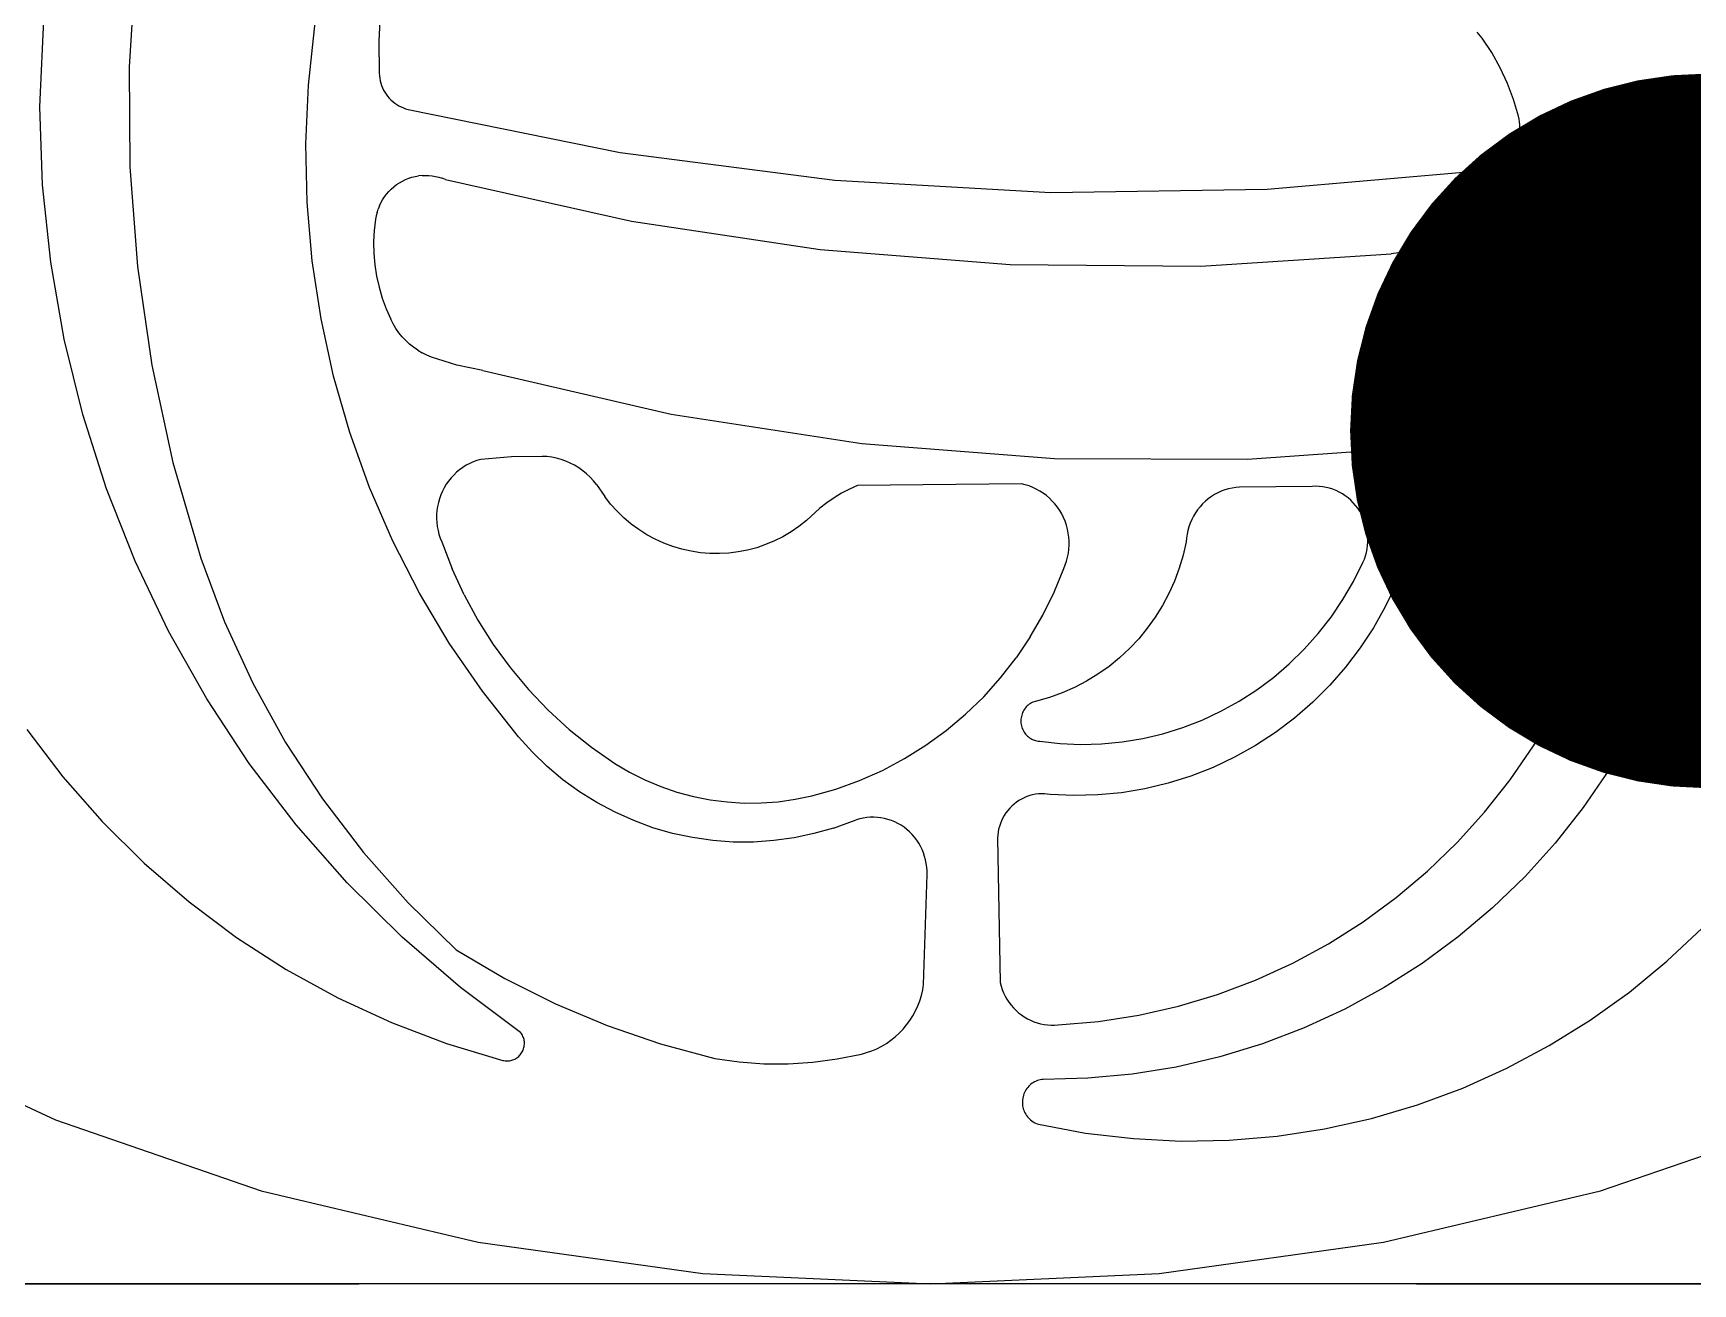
# Model space of a CAD drawing. Extents: x 396092 to 455492, y 17293 to 132793.
# Drawn here: x 418932.5 to 419025.4, y 46245.8 to 46315.8 of the extents above; entities that cross this region are included whole.
import ezdxf

# ---------------------------------------------------------------- set-up
doc = ezdxf.new("R2010")
doc.units = 0
doc.header["$LTSCALE"] = 1000
doc.header["$MEASUREMENT"] = 0
doc.layers.add('DIM_LEAD', color=3, linetype='Continuous')
doc.layers.add('MU', color=34, linetype='Continuous')

msp = doc.modelspace()

# ---------------------------------------------------------------- linework, layer by layer
at = {"layer": 'DIM_LEAD', "const_width": 20}
msp.add_lwpolyline([(419026.189, 46283.503, 1), (419026.206, 46303.503, 1)], format="xyb", close=True, dxfattribs=at)
at = {"layer": 'MU', "color": 37}
for p, q in [((418938.19, 46319.439), (418937.843, 46313.864)), ((418947.871, 46312.861), (418948.422, 46317.988)), ((418932.828, 46311.643), (418933.088, 46316.895)), ((418951.91, 46317.139), (418951.811, 46315.332)), ((419013.412, 46315.711), (419013.31, 46315.814)), ((419013.508, 46315.601), (419013.412, 46315.711)), ((419013.597, 46315.485), (419013.508, 46315.601)), ((418951.811, 46315.332), (418951.845, 46313.521)), ((419014.127, 46314.677), (419013.597, 46315.485)), ((419014.598, 46313.831), (419014.127, 46314.677)), ((418937.843, 46313.864), (418937.881, 46308.278)), ((419015.006, 46312.951), (419014.598, 46313.831)), ((418947.732, 46309.579), (418947.871, 46312.861)), ((418951.845, 46313.521), (418951.853, 46313.382)), ((418951.853, 46313.382), (418951.87, 46313.243)), ((418951.87, 46313.243), (418951.895, 46313.105)), ((418951.895, 46313.105), (418951.93, 46312.969)), ((418951.93, 46312.969), (418951.973, 46312.836)), ((418951.973, 46312.836), (418952.024, 46312.707)), ((419015.349, 46312.043), (419015.006, 46312.951)), ((418952.024, 46312.707), (418952.084, 46312.581)), ((418952.084, 46312.581), (418952.152, 46312.459)), ((418952.152, 46312.459), (418952.228, 46312.342)), ((418952.228, 46312.342), (418952.31, 46312.23)), ((418952.31, 46312.23), (418952.4, 46312.125)), ((418952.4, 46312.125), (418952.497, 46312.025)), ((418952.497, 46312.025), (418952.599, 46311.932)), ((418952.599, 46311.932), (418952.708, 46311.846)), ((419015.625, 46311.112), (419015.349, 46312.043)), ((418932.989, 46307.282), (418932.828, 46311.643)), ((418952.708, 46311.846), (418952.822, 46311.768)), ((418952.822, 46311.768), (418952.94, 46311.698)), ((418952.94, 46311.698), (418953.063, 46311.635)), ((418953.063, 46311.635), (418953.19, 46311.581)), ((418953.19, 46311.581), (418953.319, 46311.536)), ((418953.319, 46311.536), (418953.452, 46311.499)), ((418953.452, 46311.499), (418965.331, 46309.09)), ((419015.661, 46310.956), (419015.625, 46311.112)), ((419015.686, 46310.799), (419015.661, 46310.956)), ((419015.66, 46310.004), (419015.686, 46310.162)), ((419015.701, 46310.64), (419015.686, 46310.799)), ((419015.686, 46310.162), (419015.701, 46310.321)), ((419015.707, 46310.48), (419015.701, 46310.64)), ((419015.701, 46310.321), (419015.707, 46310.48)), ((418947.804, 46306.295), (418947.732, 46309.579)), ((419015.208, 46308.996), (419015.3, 46309.126)), ((419015.3, 46309.126), (419015.383, 46309.261)), ((419015.383, 46309.261), (419015.458, 46309.401)), ((419015.458, 46309.401), (419015.523, 46309.547)), ((419015.523, 46309.547), (419015.578, 46309.696)), ((419015.578, 46309.696), (419015.624, 46309.849)), ((419015.624, 46309.849), (419015.66, 46310.004)), ((418937.881, 46308.278), (418938.303, 46302.709)), ((418965.331, 46309.09), (418977.347, 46307.537)), ((419013.924, 46308.135), (419014.075, 46308.18)), ((419014.075, 46308.18), (419014.221, 46308.235)), ((419014.221, 46308.235), (419014.365, 46308.299)), ((419014.365, 46308.299), (419014.503, 46308.373)), ((419014.503, 46308.373), (419014.637, 46308.457)), ((419014.637, 46308.457), (419014.764, 46308.549)), ((419014.764, 46308.549), (419014.886, 46308.649)), ((419014.886, 46308.649), (419015.001, 46308.757)), ((419015.001, 46308.757), (419015.108, 46308.873)), ((419015.108, 46308.873), (419015.208, 46308.996)), ((418933.445, 46302.942), (418932.989, 46307.282)), ((418952.659, 46307.168), (418952.812, 46307.285)), ((418952.812, 46307.285), (418952.972, 46307.391)), ((418952.972, 46307.391), (418953.139, 46307.486)), ((418953.139, 46307.486), (418953.312, 46307.569)), ((418953.312, 46307.569), (418953.49, 46307.641)), ((418953.49, 46307.641), (418953.672, 46307.699)), ((418953.672, 46307.699), (418953.858, 46307.746)), ((418953.858, 46307.746), (418954.046, 46307.779)), ((418954.236, 46307.799), (418954.046, 46307.779)), ((418954.236, 46307.799), (418954.427, 46307.806)), ((418954.427, 46307.806), (418954.618, 46307.8)), ((418954.618, 46307.8), (418954.808, 46307.781)), ((418954.808, 46307.781), (418954.997, 46307.749)), ((418954.997, 46307.749), (418955.183, 46307.704)), ((418955.183, 46307.704), (418955.365, 46307.647)), ((418955.544, 46307.577), (418955.365, 46307.647)), ((418955.544, 46307.577), (418965.971, 46305.242)), ((418977.347, 46307.537), (418989.439, 46306.849)), ((419001.549, 46307.029), (419013.617, 46308.076)), ((419013.617, 46308.076), (419013.772, 46308.1)), ((419013.772, 46308.1), (419013.924, 46308.135)), ((418951.932, 46306.272), (418952.028, 46306.441)), ((418952.028, 46306.441), (418952.134, 46306.603)), ((418952.134, 46306.603), (418952.251, 46306.758)), ((418952.251, 46306.758), (418952.378, 46306.904)), ((418952.378, 46306.904), (418952.514, 46307.041)), ((418952.514, 46307.041), (418952.659, 46307.168)), ((418989.439, 46306.849), (419001.549, 46307.029)), ((419019.088, 46304.836), (419029.549, 46307.011)), ((418948.088, 46303.023), (418947.804, 46306.295)), ((418951.667, 46305.543), (418951.631, 46305.351)), ((418951.715, 46305.732), (418951.667, 46305.543)), ((418951.715, 46305.732), (418951.775, 46305.917)), ((418951.848, 46306.097), (418951.775, 46305.917)), ((418951.848, 46306.097), (418951.932, 46306.272)), ((418951.557, 46304.715), (418951.525, 46304.076)), ((418951.631, 46305.351), (418951.557, 46304.715)), ((418965.971, 46305.242), (418976.532, 46303.651)), ((419019.088, 46304.836), (419008.505, 46303.407)), ((418951.525, 46304.076), (418951.537, 46303.436)), ((418976.532, 46303.651), (418987.176, 46302.813)), ((418934.196, 46298.645), (418933.445, 46302.942)), ((418938.303, 46302.709), (418939.107, 46297.183)), ((418948.581, 46299.777), (418948.088, 46303.023)), ((418951.537, 46303.436), (418951.591, 46302.798)), ((418951.591, 46302.798), (418951.688, 46302.165)), ((418987.176, 46302.813), (418997.851, 46302.731)), ((418997.851, 46302.731), (419008.505, 46303.407)), ((418951.688, 46302.165), (418951.828, 46301.541)), ((418951.828, 46301.541), (418952.009, 46300.928)), ((418952.009, 46300.928), (418952.23, 46300.329)), ((418952.23, 46300.329), (418952.492, 46299.747)), ((418949.281, 46296.571), (418948.581, 46299.777)), ((418952.624, 46299.487), (418952.492, 46299.747)), ((418952.774, 46299.236), (418952.624, 46299.487)), ((418952.942, 46298.997), (418952.774, 46299.236)), ((418953.125, 46298.771), (418952.942, 46298.997)), ((418935.236, 46294.411), (418934.196, 46298.645)), ((418953.323, 46298.559), (418953.125, 46298.771)), ((418953.535, 46298.361), (418953.323, 46298.559)), ((418953.761, 46298.18), (418953.535, 46298.361)), ((418953.999, 46298.015), (418953.761, 46298.18)), ((418953.999, 46298.015), (418954.247, 46297.867)), ((418939.107, 46297.183), (418940.29, 46291.729)), ((418954.505, 46297.738), (418954.247, 46297.867)), ((418954.772, 46297.628), (418954.505, 46297.738)), ((418956.188, 46297.179), (418954.772, 46297.628)), ((418957.639, 46296.875), (418956.188, 46297.179)), ((418950.186, 46293.419), (418949.281, 46296.571)), ((418957.639, 46296.875), (418968.181, 46294.44)), ((419021.933, 46294.265), (419032.49, 46296.631)), ((418936.562, 46290.262), (418935.236, 46294.411)), ((418968.181, 46294.44), (418978.869, 46292.797)), ((419011.235, 46292.692), (419021.933, 46294.265)), ((418951.292, 46290.334), (418950.186, 46293.419)), ((418978.869, 46292.797), (418989.646, 46291.956)), ((419000.454, 46291.921), (419011.235, 46292.692)), ((418940.29, 46291.729), (418941.845, 46286.373)), ((418956.522, 46291.459), (418956.343, 46291.329)), ((418956.71, 46291.576), (418956.522, 46291.459)), ((418956.905, 46291.68), (418956.71, 46291.576)), ((418957.106, 46291.77), (418956.905, 46291.68)), ((418957.313, 46291.847), (418957.106, 46291.77)), ((418957.525, 46291.909), (418957.313, 46291.847)), ((418959.239, 46292.051), (418957.525, 46291.909)), ((418960.959, 46292.075), (418959.239, 46292.051)), ((418961.231, 46292.06), (418960.959, 46292.075)), ((418961.5, 46292.026), (418961.231, 46292.06)), ((418961.767, 46291.973), (418961.5, 46292.026)), ((418962.029, 46291.9), (418961.767, 46291.973)), ((418962.286, 46291.81), (418962.029, 46291.9)), ((418962.536, 46291.702), (418962.286, 46291.81)), ((418962.779, 46291.576), (418962.536, 46291.702)), ((418963.012, 46291.433), (418962.779, 46291.576)), ((418989.646, 46291.956), (419000.454, 46291.921)), ((419019.064, 46291.597), (419012.622, 46290.836)), ((419019.212, 46291.608), (419019.064, 46291.597)), ((419019.361, 46291.608), (419019.212, 46291.608)), ((419019.509, 46291.598), (419019.361, 46291.608)), ((419019.656, 46291.579), (419019.509, 46291.598)), ((419019.802, 46291.549), (419019.656, 46291.579)), ((419019.946, 46291.51), (419019.802, 46291.549)), ((419020.086, 46291.461), (419019.946, 46291.51)), ((419020.223, 46291.402), (419020.086, 46291.461)), ((418955.594, 46290.512), (418955.479, 46290.321)), ((418955.721, 46290.695), (418955.594, 46290.512)), ((418955.861, 46290.869), (418955.721, 46290.695)), ((418956.011, 46291.033), (418955.861, 46290.869)), ((418956.172, 46291.187), (418956.011, 46291.033)), ((418956.343, 46291.329), (418956.172, 46291.187)), ((418963.234, 46291.274), (418963.012, 46291.433)), ((418963.446, 46291.099), (418963.234, 46291.274)), ((418963.645, 46290.911), (418963.446, 46291.099)), ((418963.83, 46290.708), (418963.645, 46290.911)), ((418964.002, 46290.493), (418963.83, 46290.708)), ((418987.794, 46290.539), (418978.621, 46290.438)), ((418988.01, 46290.487), (418987.794, 46290.539)), ((419012.304, 46290.679), (419011.997, 46290.501)), ((419012.622, 46290.836), (419012.304, 46290.679)), ((419020.356, 46291.334), (419020.223, 46291.402)), ((419020.485, 46291.258), (419020.356, 46291.334)), ((419020.608, 46291.173), (419020.485, 46291.258)), ((419020.725, 46291.08), (419020.608, 46291.173)), ((419020.836, 46290.979), (419020.725, 46291.08)), ((419020.94, 46290.87), (419020.836, 46290.979)), ((419021.037, 46290.755), (419020.94, 46290.87)), ((419021.126, 46290.634), (419021.037, 46290.755)), ((419021.207, 46290.507), (419021.126, 46290.634)), ((418938.166, 46286.216), (418936.562, 46290.262)), ((418952.594, 46287.33), (418951.292, 46290.334)), ((418955.212, 46289.705), (418955.151, 46289.489)), ((418955.287, 46289.916), (418955.212, 46289.705)), ((418955.376, 46290.122), (418955.287, 46289.916)), ((418955.479, 46290.321), (418955.376, 46290.122)), ((418964.002, 46290.493), (418964.463, 46289.823)), ((418964.796, 46289.403), (418964.463, 46289.823)), ((418977.31, 46289.765), (418976.905, 46289.484)), ((418977.732, 46290.019), (418977.31, 46289.765)), ((418978.17, 46290.244), (418977.732, 46290.019)), ((418978.621, 46290.438), (418978.17, 46290.244)), ((418988.222, 46290.42), (418988.01, 46290.487)), ((418988.43, 46290.339), (418988.222, 46290.42)), ((418988.632, 46290.245), (418988.43, 46290.339)), ((418988.827, 46290.136), (418988.632, 46290.245)), ((418989.015, 46290.015), (418988.827, 46290.136)), ((418989.194, 46289.881), (418989.015, 46290.015)), ((418989.364, 46289.735), (418989.194, 46289.881)), ((418989.524, 46289.578), (418989.364, 46289.735)), ((418998.259, 46289.697), (418998.095, 46289.561)), ((418998.431, 46289.822), (418998.259, 46289.697)), ((418998.611, 46289.936), (418998.431, 46289.822)), ((418998.797, 46290.036), (418998.611, 46289.936)), ((418998.99, 46290.124), (418998.797, 46290.036)), ((418999.189, 46290.198), (418998.99, 46290.124)), ((418999.392, 46290.259), (418999.189, 46290.198)), ((418999.598, 46290.305), (418999.392, 46290.259)), ((418999.807, 46290.338), (418999.598, 46290.305)), ((419000.017, 46290.356), (418999.807, 46290.338)), ((419004.078, 46290.398), (419000.017, 46290.356)), ((419004.274, 46290.403), (419004.078, 46290.398)), ((419004.47, 46290.395), (419004.274, 46290.403)), ((419004.665, 46290.374), (419004.47, 46290.395)), ((419004.859, 46290.34), (419004.665, 46290.374)), ((419005.049, 46290.292), (419004.859, 46290.34)), ((419005.237, 46290.232), (419005.049, 46290.292)), ((419005.419, 46290.159), (419005.237, 46290.232)), ((419005.597, 46290.074), (419005.419, 46290.159)), ((419005.768, 46289.977), (419005.597, 46290.074)), ((419005.933, 46289.868), (419005.768, 46289.977)), ((419006.091, 46289.748), (419005.933, 46289.868)), ((419006.24, 46289.618), (419006.091, 46289.748)), ((419006.38, 46289.478), (419006.24, 46289.618)), ((419010.903, 46289.595), (419010.669, 46289.325)), ((419011.154, 46289.849), (419010.903, 46289.595)), ((419011.42, 46290.085), (419011.154, 46289.849)), ((419011.702, 46290.303), (419011.42, 46290.085)), ((419011.997, 46290.501), (419011.702, 46290.303)), ((419021.28, 46290.374), (419021.207, 46290.507)), ((419021.344, 46290.237), (419021.28, 46290.374)), ((419021.399, 46290.096), (419021.344, 46290.237)), ((419021.445, 46289.952), (419021.399, 46290.096)), ((419021.481, 46289.805), (419021.445, 46289.952)), ((419021.507, 46289.655), (419021.481, 46289.805)), ((419021.507, 46289.655), (419021.524, 46289.504)), ((418955.054, 46288.824), (418955.051, 46288.599)), ((418955.071, 46289.048), (418955.054, 46288.824)), ((418955.104, 46289.27), (418955.071, 46289.048)), ((418955.151, 46289.489), (418955.104, 46289.27)), ((418965.155, 46289.006), (418964.796, 46289.403)), ((418965.541, 46288.635), (418965.155, 46289.006)), ((418975.758, 46288.484), (418976.519, 46289.177)), ((418976.905, 46289.484), (418976.519, 46289.177)), ((418989.674, 46289.411), (418989.524, 46289.578)), ((418989.812, 46289.233), (418989.674, 46289.411)), ((418989.939, 46289.047), (418989.812, 46289.233)), ((418990.053, 46288.852), (418989.939, 46289.047)), ((418990.154, 46288.65), (418990.053, 46288.852)), ((418990.241, 46288.442), (418990.154, 46288.65)), ((418997.43, 46288.729), (418997.332, 46288.538)), ((418997.541, 46288.913), (418997.43, 46288.729)), ((418997.663, 46289.088), (418997.541, 46288.913)), ((418997.797, 46289.256), (418997.663, 46289.088)), ((418997.941, 46289.413), (418997.797, 46289.256)), ((418998.095, 46289.561), (418997.941, 46289.413)), ((419006.511, 46289.329), (419006.38, 46289.478)), ((419006.632, 46289.171), (419006.511, 46289.329)), ((419006.743, 46289.006), (419006.632, 46289.171)), ((419006.842, 46288.833), (419006.743, 46289.006)), ((419006.93, 46288.654), (419006.842, 46288.833)), ((419007.006, 46288.469), (419006.93, 46288.654)), ((419010.257, 46288.74), (419010.08, 46288.428)), ((419010.454, 46289.039), (419010.257, 46288.74)), ((419010.669, 46289.325), (419010.454, 46289.039)), ((419020.989, 46286.478), (419021.46, 46288.752)), ((419021.46, 46288.752), (419021.492, 46288.9)), ((419021.492, 46288.9), (419021.515, 46289.05)), ((419021.515, 46289.05), (419021.528, 46289.201)), ((419021.524, 46289.504), (419021.531, 46289.353)), ((419021.528, 46289.201), (419021.531, 46289.353)), ((418955.051, 46288.599), (418955.063, 46288.375)), ((418955.063, 46288.375), (418955.089, 46288.151)), ((418955.089, 46288.151), (418955.131, 46287.931)), ((418955.131, 46287.931), (418955.186, 46287.713)), ((418965.95, 46288.291), (418965.541, 46288.635)), ((418966.38, 46287.976), (418965.95, 46288.291)), ((418966.831, 46287.692), (418966.38, 46287.976)), ((418974.9, 46287.851), (418974.441, 46287.58)), ((418975.339, 46288.153), (418974.9, 46287.851)), ((418975.758, 46288.484), (418975.339, 46288.153)), ((418990.315, 46288.228), (418990.241, 46288.442)), ((418990.375, 46288.01), (418990.315, 46288.228)), ((418990.42, 46287.787), (418990.375, 46288.01)), ((418990.451, 46287.563), (418990.42, 46287.787)), ((418997.114, 46287.931), (418997.069, 46287.72)), ((418997.173, 46288.138), (418997.114, 46287.931)), ((418997.246, 46288.341), (418997.173, 46288.138)), ((418997.332, 46288.538), (418997.246, 46288.341)), ((419007.069, 46288.279), (419007.006, 46288.469)), ((419007.12, 46288.086), (419007.069, 46288.279)), ((419007.159, 46287.889), (419007.12, 46288.086)), ((419007.184, 46287.691), (419007.159, 46287.889)), ((419009.789, 46287.771), (419009.676, 46287.429)), ((419009.924, 46288.104), (419009.789, 46287.771)), ((419010.08, 46288.428), (419009.924, 46288.104)), ((418954.087, 46284.42), (418952.594, 46287.33)), ((418955.186, 46287.713), (418955.256, 46287.5)), ((418955.256, 46287.5), (418955.34, 46287.292)), ((418955.34, 46287.292), (418955.917, 46285.787)), ((418967.299, 46287.439), (418966.831, 46287.692)), ((418967.783, 46287.219), (418967.299, 46287.439)), ((418968.28, 46287.033), (418967.783, 46287.219)), ((418968.788, 46286.881), (418968.28, 46287.033)), ((418969.306, 46286.765), (418968.788, 46286.881)), ((418972.462, 46286.827), (418971.941, 46286.726)), ((418972.974, 46286.964), (418972.462, 46286.827)), ((418973.476, 46287.135), (418972.974, 46286.964)), ((418973.966, 46287.341), (418973.476, 46287.135)), ((418974.441, 46287.58), (418973.966, 46287.341)), ((418990.425, 46286.659), (418990.454, 46286.883)), ((418990.466, 46287.337), (418990.451, 46287.563)), ((418990.454, 46286.883), (418990.468, 46287.11)), ((418990.468, 46287.11), (418990.466, 46287.337)), ((418997.019, 46287.292), (418996.849, 46286.545)), ((418997.037, 46287.507), (418997.019, 46287.292)), ((418997.069, 46287.72), (418997.037, 46287.507)), ((419007.115, 46286.696), (419007.155, 46286.892)), ((419007.155, 46286.892), (419007.182, 46287.091)), ((419007.182, 46287.091), (419007.196, 46287.29)), ((419007.196, 46287.491), (419007.184, 46287.691)), ((419007.196, 46287.29), (419007.196, 46287.491)), ((419009.676, 46287.429), (419009.258, 46286.138)), ((418940.041, 46282.294), (418938.166, 46286.216)), ((418941.845, 46286.373), (418943.179, 46282.821)), ((418969.829, 46286.684), (418969.306, 46286.765)), ((418970.357, 46286.64), (418969.829, 46286.684)), ((418970.887, 46286.632), (418970.357, 46286.64)), ((418971.416, 46286.661), (418970.887, 46286.632)), ((418971.941, 46286.726), (418971.416, 46286.661)), ((418990.167, 46285.793), (418990.253, 46286.002)), ((418990.253, 46286.002), (418990.325, 46286.217)), ((418990.325, 46286.217), (418990.382, 46286.436)), ((418990.382, 46286.436), (418990.425, 46286.659)), ((418996.849, 46286.545), (418996.63, 46285.811)), ((419006.394, 46285.074), (419006.921, 46286.13)), ((419006.921, 46286.13), (419006.998, 46286.314)), ((419006.998, 46286.314), (419007.063, 46286.503)), ((419007.063, 46286.503), (419007.115, 46286.696)), ((419009.258, 46286.138), (419008.755, 46284.879)), ((419020.369, 46284.242), (419020.989, 46286.478)), ((419025.675, 46286.135), (419024.988, 46283.683)), ((418956.592, 46284.325), (418955.917, 46285.787)), ((418989.631, 46284.474), (418990.167, 46285.793)), ((418996.363, 46285.094), (418996.05, 46284.397)), ((418996.63, 46285.811), (418996.363, 46285.094)), ((419005.799, 46284.056), (419006.394, 46285.074)), ((418955.763, 46281.616), (418954.087, 46284.42)), ((418956.592, 46284.325), (418957.36, 46282.911)), ((418989.005, 46283.197), (418989.631, 46284.474)), ((418996.05, 46284.397), (418995.692, 46283.723)), ((419005.139, 46283.082), (419005.799, 46284.056)), ((419008.755, 46284.879), (419008.169, 46283.658)), ((419019.604, 46282.054), (419020.369, 46284.242)), ((418988.294, 46281.968), (418989.005, 46283.197)), ((418995.692, 46283.723), (418995.29, 46283.074)), ((419004.416, 46282.155), (419005.139, 46283.082)), ((419008.169, 46283.658), (419007.503, 46282.48)), ((419024.988, 46283.683), (419024.142, 46281.284)), ((418942.178, 46278.514), (418940.041, 46282.294)), ((418943.179, 46282.821), (418944.766, 46279.379)), ((418957.36, 46282.911), (418958.218, 46281.553)), ((418994.847, 46282.455), (418994.365, 46281.867)), ((418995.29, 46283.074), (418994.847, 46282.455)), ((419003.634, 46281.28), (419004.416, 46282.155)), ((419007.503, 46282.48), (419006.76, 46281.352)), ((418957.616, 46278.931), (418955.763, 46281.616)), ((418958.218, 46281.553), (418959.163, 46280.256)), ((418988.294, 46281.968), (418987.501, 46280.792)), ((418993.845, 46281.314), (418993.29, 46280.797)), ((418994.365, 46281.867), (418993.845, 46281.314)), ((419002.797, 46280.46), (419003.634, 46281.28)), ((419006.76, 46281.352), (419005.944, 46280.278)), ((419018.697, 46279.922), (419019.604, 46282.054)), ((419024.142, 46281.284), (419023.142, 46278.947)), ((418986.63, 46279.675), (418987.501, 46280.792)), ((418992.702, 46280.319), (418992.084, 46279.883)), ((418993.29, 46280.797), (418992.702, 46280.319)), ((419001.907, 46279.699), (419002.797, 46280.46)), ((418944.766, 46279.379), (418946.598, 46276.066)), ((418959.163, 46280.256), (418960.191, 46279.026)), ((418985.684, 46278.623), (418986.63, 46279.675)), ((418991.439, 46279.49), (418990.77, 46279.141)), ((418992.084, 46279.883), (418991.439, 46279.49)), ((419000.969, 46279.001), (419001.907, 46279.699)), ((419005.944, 46280.278), (419005.058, 46279.263)), ((419017.651, 46277.859), (419018.697, 46279.922)), ((418944.566, 46274.894), (418942.178, 46278.514)), ((418959.637, 46276.376), (418957.616, 46278.931)), ((418960.191, 46279.026), (418961.296, 46277.869)), ((418984.669, 46277.641), (418985.684, 46278.623)), ((418989.371, 46278.586), (418988.647, 46278.381)), ((418990.079, 46278.84), (418989.371, 46278.586)), ((418990.77, 46279.141), (418990.079, 46278.84)), ((418999.988, 46278.369), (419000.969, 46279.001)), ((419005.058, 46279.263), (419004.106, 46278.312)), ((419023.142, 46278.947), (419021.991, 46276.684)), ((418961.296, 46277.869), (418962.474, 46276.789)), ((418983.589, 46276.734), (418984.669, 46277.641)), ((418987.794, 46277.521), (418987.779, 46277.447)), ((418987.813, 46277.595), (418987.794, 46277.521)), ((418987.836, 46277.667), (418987.813, 46277.595)), ((418987.865, 46277.737), (418987.836, 46277.667)), ((418987.898, 46277.805), (418987.865, 46277.737)), ((418987.935, 46277.871), (418987.898, 46277.805)), ((418987.977, 46277.934), (418987.935, 46277.871)), ((418988.022, 46277.994), (418987.977, 46277.934)), ((418988.071, 46278.051), (418988.022, 46277.994)), ((418988.124, 46278.104), (418988.071, 46278.051)), ((418988.181, 46278.154), (418988.124, 46278.104)), ((418988.24, 46278.2), (418988.181, 46278.154)), ((418988.302, 46278.241), (418988.24, 46278.2)), ((418988.367, 46278.278), (418988.302, 46278.241)), ((418988.435, 46278.311), (418988.367, 46278.278)), ((418988.504, 46278.339), (418988.435, 46278.311)), ((418988.575, 46278.362), (418988.504, 46278.339)), ((418988.647, 46278.381), (418988.575, 46278.362)), ((418997.912, 46277.313), (418998.968, 46277.806)), ((418998.968, 46277.806), (418999.988, 46278.369)), ((419004.106, 46278.312), (419003.093, 46277.43)), ((419016.472, 46275.871), (419017.651, 46277.859)), ((418932.101, 46276.786), (418934.124, 46274.137)), ((418962.474, 46276.789), (418963.72, 46275.792)), ((418982.45, 46275.905), (418983.589, 46276.734)), ((418987.77, 46277.371), (418987.766, 46277.296)), ((418987.766, 46277.296), (418987.766, 46277.22)), ((418987.766, 46277.22), (418987.772, 46277.144)), ((418987.779, 46277.447), (418987.77, 46277.371)), ((418987.772, 46277.144), (418987.782, 46277.069)), ((418987.782, 46277.069), (418987.798, 46276.994)), ((418987.798, 46276.994), (418987.818, 46276.921)), ((418987.818, 46276.921), (418987.843, 46276.85)), ((418987.843, 46276.85), (418987.873, 46276.78)), ((418987.873, 46276.78), (418987.907, 46276.712)), ((418987.907, 46276.712), (418987.945, 46276.647)), ((418987.945, 46276.647), (418987.988, 46276.585)), ((418987.988, 46276.585), (418988.034, 46276.526)), ((418995.716, 46276.55), (418996.827, 46276.894)), ((418996.827, 46276.894), (418997.912, 46277.313)), ((419002.023, 46276.62), (419000.902, 46275.886)), ((419003.093, 46277.43), (419002.023, 46276.62)), ((419021.991, 46276.684), (419020.695, 46274.504)), ((418946.598, 46276.066), (418948.665, 46272.9)), ((418960.413, 46275.52), (418959.637, 46276.376)), ((418963.72, 46275.792), (418965.028, 46274.881)), ((418981.257, 46275.16), (418982.45, 46275.905)), ((418988.034, 46276.526), (418988.084, 46276.47)), ((418988.084, 46276.47), (418988.138, 46276.417)), ((418988.138, 46276.417), (418988.195, 46276.369)), ((418988.195, 46276.369), (418988.256, 46276.324)), ((418988.256, 46276.324), (418988.319, 46276.283)), ((418988.319, 46276.283), (418988.384, 46276.247)), ((418988.384, 46276.247), (418988.452, 46276.216)), ((418988.452, 46276.216), (418988.521, 46276.189)), ((418988.521, 46276.189), (418988.593, 46276.167)), ((418988.593, 46276.167), (418988.665, 46276.15)), ((418988.665, 46276.15), (418988.739, 46276.138)), ((418988.739, 46276.138), (418988.813, 46276.13)), ((418988.813, 46276.13), (418989.966, 46276.002)), ((418989.966, 46276.002), (418991.125, 46275.954)), ((418991.125, 46275.954), (418992.285, 46275.984)), ((418992.285, 46275.984), (418993.441, 46276.095)), ((418993.441, 46276.095), (418994.586, 46276.283)), ((418994.586, 46276.283), (418995.716, 46276.55)), ((419000.902, 46275.886), (418999.734, 46275.232)), ((419015.164, 46273.969), (419016.472, 46275.871)), ((418947.195, 46271.452), (418944.566, 46274.894)), ((418961.244, 46274.72), (418960.413, 46275.52)), ((418962.127, 46273.98), (418961.244, 46274.72)), ((418965.028, 46274.881), (418965.858, 46274.396)), ((418980.016, 46274.502), (418981.257, 46275.16)), ((418999.734, 46275.232), (418998.526, 46274.661)), ((418934.124, 46274.137), (418936.321, 46271.638)), ((418963.057, 46273.304), (418962.127, 46273.98)), ((418965.858, 46274.396), (418966.717, 46273.968)), ((418966.717, 46273.968), (418967.602, 46273.599)), ((418977.415, 46273.458), (418978.733, 46273.933)), ((418978.733, 46273.933), (418980.016, 46274.502)), ((418997.282, 46274.175), (418996.009, 46273.777)), ((418998.526, 46274.661), (418997.282, 46274.175)), ((419013.735, 46272.161), (419015.164, 46273.969)), ((419020.695, 46274.504), (419019.259, 46272.417)), ((418948.665, 46272.9), (418950.955, 46269.9)), ((418964.031, 46272.694), (418963.057, 46273.304)), ((418967.602, 46273.599), (418968.508, 46273.289)), ((418968.508, 46273.289), (418969.433, 46273.041)), ((418969.433, 46273.041), (418970.371, 46272.855)), ((418970.371, 46272.855), (418971.32, 46272.733)), ((418974.183, 46272.748), (418975.13, 46272.881)), ((418975.13, 46272.881), (418976.067, 46273.077)), ((418976.067, 46273.077), (418977.415, 46273.458)), ((418987.799, 46272.896), (418987.655, 46272.812)), ((418987.949, 46272.97), (418987.799, 46272.896)), ((418988.102, 46273.034), (418987.949, 46272.97)), ((418988.26, 46273.087), (418988.102, 46273.034)), ((418988.421, 46273.129), (418988.26, 46273.087)), ((418988.584, 46273.161), (418988.421, 46273.129)), ((418988.749, 46273.181), (418988.584, 46273.161)), ((418988.914, 46273.191), (418988.749, 46273.181)), ((418989.08, 46273.189), (418988.914, 46273.191)), ((418989.246, 46273.176), (418989.08, 46273.189)), ((418989.41, 46273.151), (418989.246, 46273.176)), ((418990.74, 46273.092), (418989.41, 46273.151)), ((418992.072, 46273.125), (418990.74, 46273.092)), ((418993.397, 46273.251), (418992.072, 46273.125)), ((418994.712, 46273.469), (418993.397, 46273.251)), ((418996.009, 46273.777), (418994.712, 46273.469)), ((418965.043, 46272.154), (418964.031, 46272.694)), ((418966.089, 46271.686), (418965.043, 46272.154)), ((418971.32, 46272.733), (418972.274, 46272.674)), ((418972.274, 46272.674), (418973.23, 46272.679)), ((418973.23, 46272.679), (418974.183, 46272.748)), ((418986.838, 46271.984), (418986.755, 46271.837)), ((418986.93, 46272.124), (418986.838, 46271.984)), ((418987.032, 46272.259), (418986.93, 46272.124)), ((418987.142, 46272.386), (418987.032, 46272.259)), ((418987.259, 46272.505), (418987.142, 46272.386)), ((418987.384, 46272.616), (418987.259, 46272.505)), ((418987.517, 46272.719), (418987.384, 46272.616)), ((418987.655, 46272.812), (418987.517, 46272.719)), ((419012.189, 46270.455), (419013.735, 46272.161)), ((419019.259, 46272.417), (419017.69, 46270.433)), ((418936.321, 46271.638), (418938.682, 46269.3)), ((418950.051, 46268.205), (418947.195, 46271.452)), ((418967.165, 46271.292), (418966.089, 46271.686)), ((418968.263, 46270.975), (418967.165, 46271.292)), ((418977.283, 46271.274), (418976.183, 46270.961)), ((418977.283, 46271.274), (418978.548, 46271.733)), ((418978.741, 46271.789), (418978.548, 46271.733)), ((418978.937, 46271.831), (418978.741, 46271.789)), ((418979.135, 46271.861), (418978.937, 46271.831)), ((418979.335, 46271.877), (418979.135, 46271.861)), ((418979.535, 46271.88), (418979.335, 46271.877)), ((418979.735, 46271.869), (418979.535, 46271.88)), ((418979.934, 46271.844), (418979.735, 46271.869)), ((418980.131, 46271.807), (418979.934, 46271.844)), ((418980.325, 46271.756), (418980.131, 46271.807)), ((418980.515, 46271.692), (418980.325, 46271.756)), ((418980.701, 46271.616), (418980.515, 46271.692)), ((418980.881, 46271.527), (418980.701, 46271.616)), ((418981.056, 46271.427), (418980.881, 46271.527)), ((418981.223, 46271.314), (418981.056, 46271.427)), ((418981.383, 46271.191), (418981.223, 46271.314)), ((418981.535, 46271.057), (418981.383, 46271.191)), ((418981.677, 46270.914), (418981.535, 46271.057)), ((418986.491, 46271.038), (418986.47, 46270.869)), ((418986.523, 46271.204), (418986.491, 46271.038)), ((418986.565, 46271.368), (418986.523, 46271.204)), ((418986.618, 46271.528), (418986.565, 46271.368)), ((418986.682, 46271.685), (418986.618, 46271.528)), ((418986.755, 46271.837), (418986.682, 46271.685)), ((418969.381, 46270.735), (418968.263, 46270.975)), ((418970.512, 46270.573), (418969.381, 46270.735)), ((418971.651, 46270.491), (418970.512, 46270.573)), ((418972.794, 46270.489), (418971.651, 46270.491)), ((418973.933, 46270.567), (418972.794, 46270.489)), ((418975.065, 46270.724), (418973.933, 46270.567)), ((418976.183, 46270.961), (418975.065, 46270.724)), ((418981.81, 46270.761), (418981.677, 46270.914)), ((418981.933, 46270.6), (418981.81, 46270.761)), ((418982.046, 46270.43), (418981.933, 46270.6)), ((418982.147, 46270.254), (418982.046, 46270.43)), ((418982.236, 46270.071), (418982.147, 46270.254)), ((418982.314, 46269.882), (418982.236, 46270.071)), ((418986.47, 46270.869), (418986.459, 46270.7)), ((418986.459, 46270.7), (418986.608, 46262.624)), ((419010.535, 46268.859), (419012.189, 46270.455)), ((419017.69, 46270.433), (419015.995, 46268.56)), ((418938.682, 46269.3), (418941.195, 46267.134)), ((418950.955, 46269.9), (418953.457, 46267.08)), ((418982.379, 46269.689), (418982.314, 46269.882)), ((418982.431, 46269.491), (418982.379, 46269.689)), ((418982.471, 46269.291), (418982.431, 46269.491)), ((418982.498, 46269.088), (418982.471, 46269.291)), ((418982.323, 46262.517), (418982.512, 46268.679)), ((418982.511, 46268.884), (418982.498, 46269.088)), ((418982.512, 46268.679), (418982.511, 46268.884)), ((419008.78, 46267.38), (419010.535, 46268.859)), ((419015.995, 46268.56), (419014.181, 46266.806)), ((418953.121, 46265.167), (418950.051, 46268.205)), ((419006.931, 46266.025), (419008.78, 46267.38)), ((418941.195, 46267.134), (418943.849, 46265.15)), ((418953.457, 46267.08), (418956.156, 46264.457)), ((419014.181, 46266.806), (419012.257, 46265.181)), ((419004.997, 46264.8), (419006.931, 46266.025)), ((419023.94, 46263.817), (419025.917, 46265.676)), ((418943.849, 46265.15), (418946.631, 46263.358)), ((418956.389, 46262.355), (418953.121, 46265.167)), ((419002.987, 46263.711), (419004.997, 46264.8)), ((419012.257, 46265.181), (419010.231, 46263.689)), ((418956.156, 46264.457), (418958.88, 46262.855)), ((419000.91, 46262.762), (419002.987, 46263.711)), ((419010.231, 46263.689), (419008.112, 46262.339)), ((419021.847, 46262.095), (419023.94, 46263.817)), ((418946.631, 46263.358), (418949.527, 46261.767)), ((418958.88, 46262.855), (418961.702, 46261.439)), ((418998.775, 46261.958), (419000.91, 46262.762)), ((418949.527, 46261.767), (418952.525, 46260.384)), ((418959.758, 46259.835), (418956.389, 46262.355)), ((418982.106, 46261.61), (418982.198, 46261.907)), ((418982.198, 46261.907), (418982.271, 46262.21)), ((418982.271, 46262.21), (418982.323, 46262.517)), ((418986.608, 46262.624), (418986.659, 46262.428)), ((418986.659, 46262.428), (418986.723, 46262.237)), ((418986.723, 46262.237), (418986.799, 46262.05)), ((418986.799, 46262.05), (418986.886, 46261.869)), ((418986.886, 46261.869), (418986.986, 46261.693)), ((418996.592, 46261.302), (418998.775, 46261.958)), ((419008.112, 46262.339), (419005.91, 46261.137)), ((419019.648, 46260.517), (419021.847, 46262.095)), ((418961.702, 46261.439), (418964.609, 46260.217)), ((418981.717, 46260.765), (418981.865, 46261.038)), ((418981.865, 46261.038), (418981.995, 46261.32)), ((418981.995, 46261.32), (418982.106, 46261.61)), ((418986.986, 46261.693), (418987.096, 46261.525)), ((418987.096, 46261.525), (418987.216, 46261.365)), ((418987.216, 46261.365), (418987.347, 46261.213)), ((418987.347, 46261.213), (418987.487, 46261.07)), ((418987.487, 46261.07), (418987.636, 46260.936)), ((418987.636, 46260.936), (418987.793, 46260.813)), ((418987.793, 46260.813), (418987.958, 46260.701)), ((418992.121, 46260.446), (418994.37, 46260.797)), ((418994.37, 46260.797), (418996.592, 46261.302)), ((419005.91, 46261.137), (419003.634, 46260.087)), ((418922.984, 46259.93), (418933.705, 46254.934)), ((418952.525, 46260.384), (418955.608, 46259.216)), ((418964.609, 46260.217), (418967.589, 46259.194)), ((418980.958, 46259.794), (418981.171, 46260.017)), ((418981.171, 46260.017), (418981.37, 46260.254)), ((418981.37, 46260.254), (418981.552, 46260.504)), ((418981.552, 46260.504), (418981.717, 46260.765)), ((418987.958, 46260.701), (418988.129, 46260.6)), ((418988.129, 46260.6), (418988.307, 46260.51)), ((418988.307, 46260.51), (418988.49, 46260.433)), ((418988.49, 46260.433), (418988.678, 46260.368)), ((418988.678, 46260.368), (418988.869, 46260.316)), ((418988.869, 46260.316), (418989.063, 46260.276)), ((418989.063, 46260.276), (418989.26, 46260.25)), ((418989.26, 46260.25), (418989.457, 46260.237)), ((418989.457, 46260.237), (418989.655, 46260.237)), ((418989.655, 46260.237), (418989.853, 46260.25)), ((418989.853, 46260.25), (418992.121, 46260.446)), ((419003.634, 46260.087), (419001.295, 46259.194)), ((419017.351, 46259.092), (419019.648, 46260.517)), ((418955.608, 46259.216), (418958.763, 46258.268)), ((418959.796, 46259.784), (418959.758, 46259.835)), ((418959.831, 46259.729), (418959.796, 46259.784)), ((418959.861, 46259.673), (418959.831, 46259.729)), ((418959.889, 46259.614), (418959.861, 46259.673)), ((418959.912, 46259.554), (418959.889, 46259.614)), ((418959.9, 46258.858), (418959.922, 46258.919)), ((418959.931, 46259.493), (418959.912, 46259.554)), ((418959.922, 46258.919), (418959.939, 46258.981)), ((418959.947, 46259.43), (418959.931, 46259.493)), ((418959.939, 46258.981), (418959.953, 46259.044)), ((418959.958, 46259.366), (418959.947, 46259.43)), ((418959.953, 46259.044), (418959.962, 46259.108)), ((418959.965, 46259.302), (418959.958, 46259.366)), ((418959.962, 46259.108), (418959.967, 46259.173)), ((418959.968, 46259.237), (418959.965, 46259.302)), ((418959.967, 46259.173), (418959.968, 46259.237)), ((418967.589, 46259.194), (418970.628, 46258.373)), ((418979.42, 46258.803), (418979.701, 46258.923)), ((418979.701, 46258.923), (418979.975, 46259.062)), ((418979.975, 46259.062), (418980.238, 46259.22)), ((418980.238, 46259.22), (418980.49, 46259.395)), ((418980.49, 46259.395), (418980.731, 46259.586)), ((418980.731, 46259.586), (418980.958, 46259.794)), ((419001.295, 46259.194), (418998.902, 46258.463)), ((419014.967, 46257.825), (419017.351, 46259.092)), ((418958.763, 46258.268), (418958.825, 46258.254)), ((418958.825, 46258.254), (418958.888, 46258.244)), ((418958.888, 46258.244), (418958.951, 46258.238)), ((418958.951, 46258.238), (418959.014, 46258.237)), ((418959.014, 46258.237), (418959.077, 46258.24)), ((418959.077, 46258.24), (418959.14, 46258.247)), ((418959.14, 46258.247), (418959.203, 46258.258)), ((418959.203, 46258.258), (418959.264, 46258.273)), ((418959.264, 46258.273), (418959.325, 46258.293)), ((418959.325, 46258.293), (418959.384, 46258.316)), ((418959.384, 46258.316), (418959.441, 46258.344)), ((418959.441, 46258.344), (418959.496, 46258.375)), ((418959.496, 46258.375), (418959.55, 46258.41)), ((418959.55, 46258.41), (418959.601, 46258.448)), ((418959.601, 46258.448), (418959.649, 46258.49)), ((418959.649, 46258.49), (418959.695, 46258.535)), ((418959.695, 46258.535), (418959.737, 46258.582)), ((418959.737, 46258.582), (418959.777, 46258.633)), ((418959.777, 46258.633), (418959.813, 46258.686)), ((418959.813, 46258.686), (418959.846, 46258.741)), ((418959.846, 46258.741), (418959.875, 46258.799)), ((418959.875, 46258.799), (418959.9, 46258.858)), ((418970.628, 46258.373), (418971.993, 46258.182)), ((418971.993, 46258.182), (418973.367, 46258.084)), ((418973.367, 46258.084), (418974.744, 46258.079)), ((418974.744, 46258.079), (418976.119, 46258.167)), ((418976.119, 46258.167), (418977.485, 46258.348)), ((418977.485, 46258.348), (418978.836, 46258.622)), ((418978.836, 46258.622), (418979.131, 46258.702)), ((418979.131, 46258.702), (418979.42, 46258.803)), ((418998.902, 46258.463), (418996.467, 46257.896)), ((418988.538, 46257.071), (418988.465, 46257.03)), ((418988.614, 46257.107), (418988.538, 46257.071)), ((418988.691, 46257.137), (418988.614, 46257.107)), ((418988.771, 46257.163), (418988.691, 46257.137)), ((418988.852, 46257.183), (418988.771, 46257.163)), ((418988.934, 46257.197), (418988.852, 46257.183)), ((418989.016, 46257.206), (418988.934, 46257.197)), ((418991.513, 46257.266), (418989.016, 46257.206)), ((418994, 46257.497), (418991.513, 46257.266)), ((418996.467, 46257.896), (418994, 46257.497)), ((419012.506, 46256.721), (419014.967, 46257.825)), ((418987.869, 46256.149), (418987.857, 46256.065)), ((418987.886, 46256.233), (418987.869, 46256.149)), ((418987.908, 46256.314), (418987.886, 46256.233)), ((418987.936, 46256.394), (418987.908, 46256.314)), ((418987.969, 46256.473), (418987.936, 46256.394)), ((418988.007, 46256.548), (418987.969, 46256.473)), ((418988.05, 46256.621), (418988.007, 46256.548)), ((418988.097, 46256.691), (418988.05, 46256.621)), ((418988.149, 46256.757), (418988.097, 46256.691)), ((418988.205, 46256.82), (418988.149, 46256.757)), ((418988.265, 46256.879), (418988.205, 46256.82)), ((418988.328, 46256.934), (418988.265, 46256.879)), ((418988.395, 46256.984), (418988.328, 46256.934)), ((418988.465, 46257.03), (418988.395, 46256.984)), ((419009.979, 46255.786), (419012.506, 46256.721)), ((418987.851, 46255.981), (418987.85, 46255.896)), ((418987.85, 46255.896), (418987.855, 46255.811)), ((418987.857, 46256.065), (418987.851, 46255.981)), ((418987.855, 46255.811), (418987.865, 46255.727)), ((418987.865, 46255.727), (418987.881, 46255.643)), ((418987.881, 46255.643), (418987.902, 46255.561)), ((418987.902, 46255.561), (418987.929, 46255.48)), ((418987.929, 46255.48), (418987.96, 46255.402)), ((418987.96, 46255.402), (418987.997, 46255.326)), ((418987.997, 46255.326), (418988.038, 46255.252)), ((418988.038, 46255.252), (418988.085, 46255.181)), ((419007.397, 46255.024), (419009.979, 46255.786)), ((418933.705, 46254.934), (418945.235, 46250.968)), ((418988.085, 46255.181), (418988.135, 46255.114)), ((418988.135, 46255.114), (418988.19, 46255.05)), ((418988.19, 46255.05), (418988.249, 46254.99)), ((418988.249, 46254.99), (418988.312, 46254.934)), ((418988.312, 46254.934), (418988.378, 46254.883)), ((418988.378, 46254.883), (418988.447, 46254.836)), ((418988.447, 46254.836), (418988.52, 46254.794)), ((418988.52, 46254.794), (418988.594, 46254.757)), ((418988.594, 46254.757), (418988.671, 46254.725)), ((418988.671, 46254.725), (418988.75, 46254.698)), ((418988.75, 46254.698), (418991.394, 46254.203)), ((419002.114, 46254.028), (419004.772, 46254.437)), ((419004.772, 46254.437), (419007.397, 46255.024)), ((419020.227, 46250.968), (419031.758, 46254.934)), ((418991.394, 46254.203), (418994.064, 46253.888)), ((418994.064, 46253.888), (418996.748, 46253.753)), ((418996.748, 46253.753), (418999.436, 46253.8)), ((418999.436, 46253.8), (419002.114, 46254.028)), ((418945.235, 46250.968), (418957.385, 46248.091)), ((419008.078, 46248.091), (419020.227, 46250.968)), ((418957.385, 46248.091), (418969.953, 46246.347)), ((418995.51, 46246.347), (419008.078, 46248.091)), ((418969.953, 46246.347), (418982.731, 46245.763)), ((418982.731, 46245.763), (418995.51, 46246.347)), ((419009.914, 46245.763), (418909.814, 46245.763)), ((418930.914, 46245.763), (418950.695, 46245.763)), ((419049.814, 46245.763), (418950.695, 46245.763)), ((419009.914, 46245.763), (419037.719, 46245.763))]:
    msp.add_line(p, q, dxfattribs=at)

doc.saveas('drawing.dxf')
